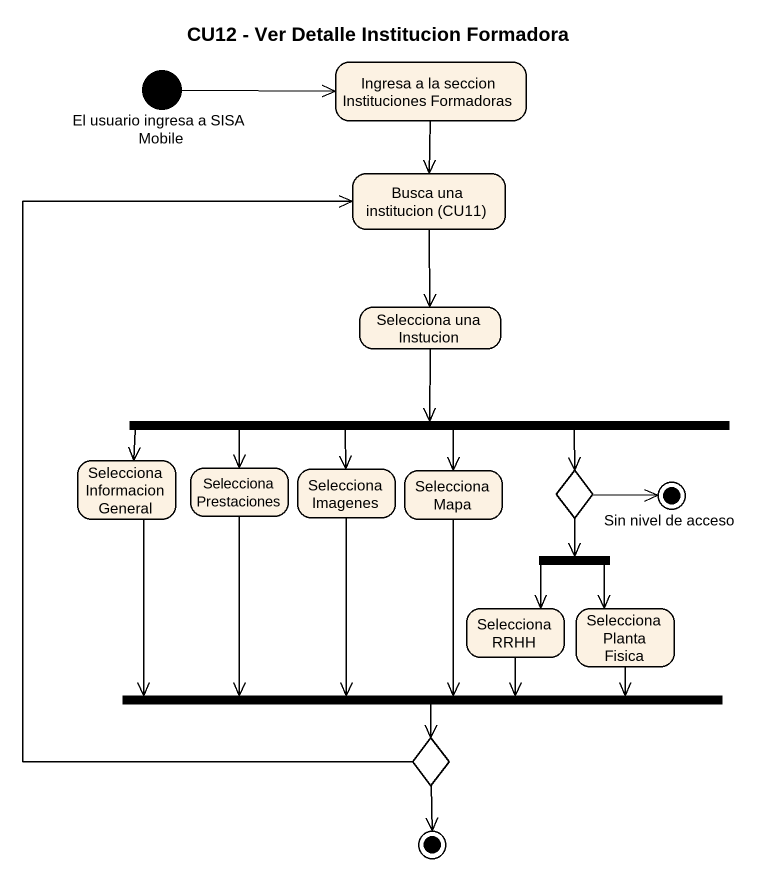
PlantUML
@startuml
title CU12 - Ver Detalle Institucion Formadora
hide empty description
state "El usuario ingresa a SISA Mobile" as El_usuario_ingresa_a_SISA <<start>>
state "Ingresa a la seccion Instituciones Formadoras" as Ingresa_a_la_seccion
state "Busca una institucion (CU11)" as Busca_una_institucion_CU11
state "Selecciona una Instucion" as Selecciona_una_Instucion
state "Selecciona Informacion General" as Selecciona_Informacion
state fork1 <<fork>>
state "Selecciona Prestaciones" as Selecciona_Prestaciones
state "Selecciona Imagenes" as Selecciona_Imagenes
state "Selecciona Mapa" as Selecciona_Mapa
state choice1 <<choice>>
state "Sin nivel de acceso" as Sin_nivel_de_acceso <<end>>
state fork2 <<fork>>
state "Selecciona RRHH" as Selecciona_RRHH
state "Selecciona Planta Fisica" as Selecciona_Planta_Fisica
state fork3 <<join>>
state choice2 <<choice>>
state final1 <<end>>
El_usuario_ingresa_a_SISA -right-> Ingresa_a_la_seccion
Ingresa_a_la_seccion --> Busca_una_institucion_CU11
Busca_una_institucion_CU11 --> Selecciona_una_Instucion
Selecciona_una_Instucion --> fork1
Selecciona_Informacion --> fork3
fork1 -left-> Selecciona_Informacion
fork1 -left-> Selecciona_Prestaciones
fork1 --> Selecciona_Imagenes
fork1 --> Selecciona_Mapa
fork1 -right-> choice1
Selecciona_Prestaciones --> fork3
Selecciona_Imagenes --> fork3
Selecciona_Mapa --> fork3
choice1 -right-> Sin_nivel_de_acceso
choice1 --> fork2
fork2 --> Selecciona_RRHH
fork2 --> Selecciona_Planta_Fisica
Selecciona_RRHH --> fork3
Selecciona_Planta_Fisica -left-> fork3
fork3 --> choice2
choice2 -up-> Busca_una_institucion_CU11
choice2 --> final1
@enduml
